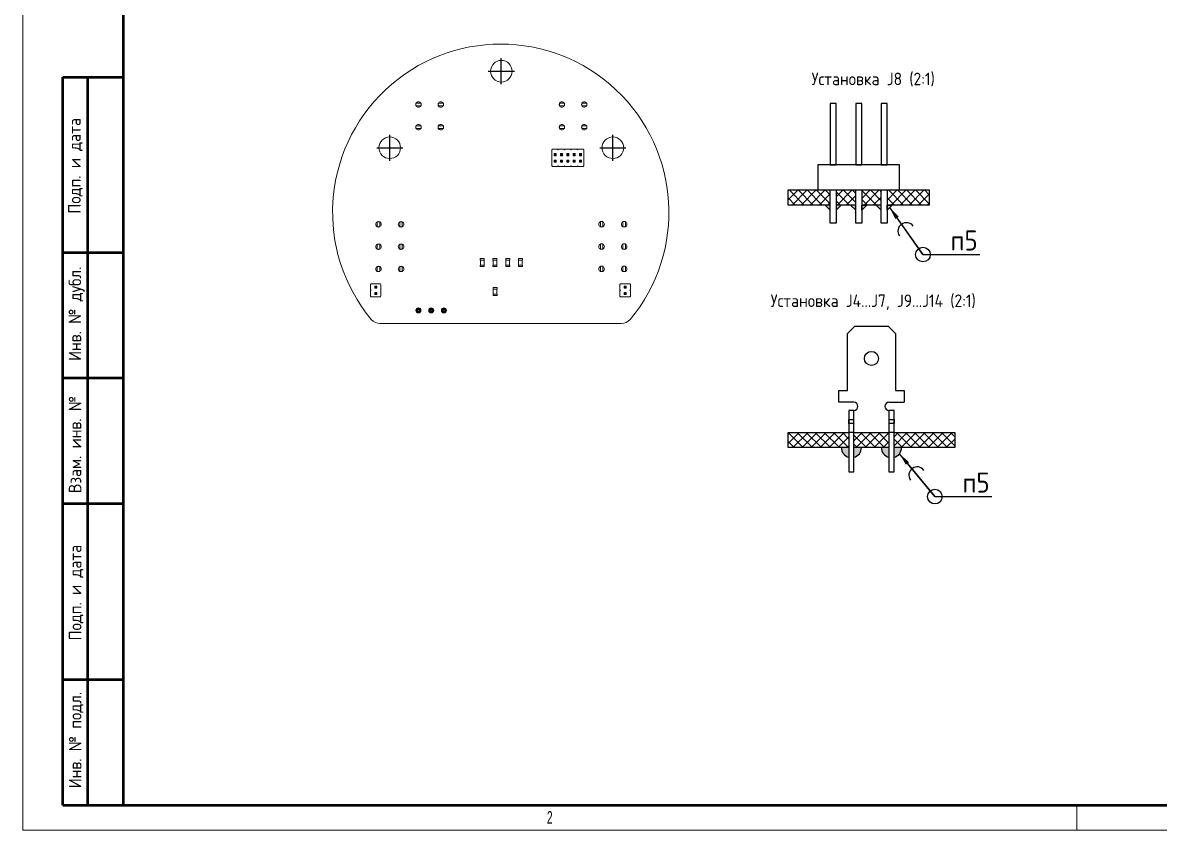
# Model space of a CAD drawing. Header units: millimetres. Extents: x 0 to 420, y 0 to 297.
# Drawn here: x 0 to 226.4, y 0 to 160.8 of the extents above; entities that cross this region are included whole.
import ezdxf
from ezdxf import colors
from ezdxf.entities.mleader import LeaderData, LeaderLine
from ezdxf.math import Vec2, Vec3

# ---------------------------------------------------------------- set-up
doc = ezdxf.new("R2010")
doc.units = ezdxf.units.MM
doc.layers.add('ОСНОВНОЙ', color=7, linetype='Continuous', lineweight=25)
doc.styles.add('SLDTEXTSTYLE2', font='TXT', dxfattribs={"width": 0.605})
doc.styles.add('СПДС', font='isocpeur.ttf', dxfattribs={"width": 0.9})

# ---------------------------------------------------------------- blocks, each defined once
blk = doc.blocks.new('A$Cdaab53c1')
at = {"color": 0, "linetype": 'Continuous', "lineweight": 0, "extrusion": (0, 0, -1)}
for p, q in [((-166.11724, -49.37325), (-166.36724, -49.37325)), ((-166.36724, -49.87325), (-166.36724, -49.37325)), ((-165.59724, -49.37325), (-166.11724, -49.37325)), ((-165.34724, -49.37325), (-165.59724, -49.37325)), ((-165.34724, -49.37325), (-165.34724, -49.87325)), ((-161.67224, -49.37325), (-161.92224, -49.37325)), ((-161.92224, -49.87325), (-161.92224, -49.37325)), ((-161.15224, -49.37325), (-161.67224, -49.37325)), ((-160.90224, -49.37325), (-161.15224, -49.37325)), ((-160.90224, -49.37325), (-160.90224, -49.87325)), ((-137.54224, -49.37325), (-137.79224, -49.37325)), ((-137.79224, -49.87325), (-137.79224, -49.37325)), ((-137.02224, -49.37325), (-137.54224, -49.37325)), ((-136.77224, -49.37325), (-137.02224, -49.37325)), ((-136.77224, -49.37325), (-136.77224, -49.87325)), ((-133.09724, -49.37325), (-133.34724, -49.37325)), ((-133.34724, -49.87325), (-133.34724, -49.37325)), ((-132.57724, -49.37325), (-133.09724, -49.37325)), ((-132.32724, -49.37325), (-132.57724, -49.37325)), ((-132.32724, -49.37325), (-132.32724, -49.87325)), ((-166.36724, -49.87325), (-166.11724, -49.87325)), ((-166.11724, -49.87325), (-165.59724, -49.87325)), ((-165.59724, -49.87325), (-165.34724, -49.87325)), ((-161.92224, -49.87325), (-161.67224, -49.87325)), ((-161.67224, -49.87325), (-161.15224, -49.87325)), ((-161.15224, -49.87325), (-160.90224, -49.87325)), ((-137.79224, -49.87325), (-137.54224, -49.87325)), ((-137.54224, -49.87325), (-137.02224, -49.87325)), ((-137.02224, -49.87325), (-136.77224, -49.87325)), ((-133.34724, -49.87325), (-133.09724, -49.87325)), ((-133.09724, -49.87325), (-132.57724, -49.87325)), ((-132.57724, -49.87325), (-132.32724, -49.87325)), ((-166.11724, -53.87325), (-166.36724, -53.87325)), ((-166.36724, -54.37325), (-166.36724, -53.87325)), ((-165.59724, -53.87325), (-166.11724, -53.87325)), ((-165.34724, -53.87325), (-165.59724, -53.87325)), ((-165.34724, -53.87325), (-165.34724, -54.37325)), ((-161.67224, -53.87325), (-161.92224, -53.87325)), ((-161.92224, -54.37325), (-161.92224, -53.87325)), ((-161.15224, -53.87325), (-161.67224, -53.87325)), ((-160.90224, -53.87325), (-161.15224, -53.87325)), ((-160.90224, -53.87325), (-160.90224, -54.37325)), ((-137.54224, -53.87325), (-137.79224, -53.87325)), ((-137.79224, -54.37325), (-137.79224, -53.87325)), ((-137.02224, -53.87325), (-137.54224, -53.87325)), ((-136.77224, -53.87325), (-137.02224, -53.87325)), ((-136.77224, -53.87325), (-136.77224, -54.37325)), ((-133.09724, -53.87325), (-133.34724, -53.87325)), ((-133.34724, -54.37325), (-133.34724, -53.87325)), ((-132.57724, -53.87325), (-133.09724, -53.87325)), ((-132.32724, -53.87325), (-132.57724, -53.87325)), ((-132.32724, -53.87325), (-132.32724, -54.37325)), ((-166.36724, -54.37325), (-166.11724, -54.37325)), ((-166.11724, -54.37325), (-165.59724, -54.37325)), ((-165.59724, -54.37325), (-165.34724, -54.37325)), ((-161.92224, -54.37325), (-161.67224, -54.37325)), ((-161.67224, -54.37325), (-161.15224, -54.37325)), ((-161.15224, -54.37325), (-160.90224, -54.37325)), ((-137.79224, -54.37325), (-137.54224, -54.37325)), ((-137.54224, -54.37325), (-137.02224, -54.37325)), ((-137.02224, -54.37325), (-136.77224, -54.37325)), ((-133.34724, -54.37325), (-133.09724, -54.37325)), ((-133.09724, -54.37325), (-132.57724, -54.37325)), ((-132.57724, -54.37325), (-132.32724, -54.37325)), ((-139.178, -58.535), (-139.305, -58.662)), ((-139.305, -58.662), (-139.305, -61.808)), ((-138.162, -58.535), (-139.178, -58.535)), ((-138.035, -58.662), (-138.162, -58.535)), ((-137.908, -58.535), (-138.035, -58.662)), ((-136.892, -58.535), (-137.908, -58.535)), ((-136.765, -58.662), (-136.892, -58.535)), ((-136.638, -58.535), (-136.765, -58.662)), ((-135.622, -58.535), (-136.638, -58.535)), ((-135.495, -58.662), (-135.622, -58.535)), ((-135.368, -58.535), (-135.495, -58.662)), ((-134.352, -58.535), (-135.368, -58.535)), ((-134.225, -58.662), (-134.352, -58.535)), ((-134.098, -58.535), (-134.225, -58.662)), ((-133.082, -58.535), (-134.098, -58.535)), ((-132.955, -58.662), (-133.082, -58.535)), ((-132.955, -61.808), (-132.955, -58.662)), ((-138.87, -59.4), (-138.87, -59.8)), ((-138.87, -59.4), (-138.47, -59.4)), ((-138.87, -59.4), (-138.77, -59.5)), ((-138.87, -59.8), (-138.77, -59.7)), ((-138.87, -59.8), (-138.47, -59.8)), ((-138.87, -60.67), (-138.47, -60.67)), ((-138.87, -60.67), (-138.87, -61.07)), ((-138.87, -60.67), (-138.77, -60.77)), ((-138.87, -61.07), (-138.77, -60.97)), ((-138.87, -61.07), (-138.47, -61.07)), ((-138.77, -59.5), (-138.77, -59.7)), ((-138.77, -59.5), (-138.57, -59.5)), ((-138.77, -59.7), (-138.57, -59.7)), ((-138.77, -60.77), (-138.57, -60.77)), ((-138.77, -60.77), (-138.77, -60.97)), ((-138.77, -60.97), (-138.57, -60.97)), ((-138.47, -59.4), (-138.57, -59.5)), ((-138.57, -59.5), (-138.57, -59.7)), ((-138.47, -59.8), (-138.57, -59.7)), ((-138.47, -60.67), (-138.57, -60.77)), ((-138.57, -60.77), (-138.57, -60.97)), ((-138.47, -61.07), (-138.57, -60.97)), ((-138.47, -59.4), (-138.47, -59.8)), ((-138.47, -60.67), (-138.47, -61.07)), ((-137.6, -59.4), (-137.6, -59.8)), ((-137.6, -59.4), (-137.2, -59.4)), ((-137.6, -59.4), (-137.5, -59.5)), ((-137.6, -59.8), (-137.5, -59.7)), ((-137.6, -59.8), (-137.2, -59.8)), ((-137.6, -60.67), (-137.2, -60.67)), ((-137.6, -60.67), (-137.6, -61.07)), ((-137.6, -60.67), (-137.5, -60.77)), ((-137.6, -61.07), (-137.5, -60.97)), ((-137.6, -61.07), (-137.2, -61.07)), ((-137.5, -59.5), (-137.5, -59.7)), ((-137.5, -59.5), (-137.3, -59.5)), ((-137.5, -59.7), (-137.3, -59.7)), ((-137.5, -60.77), (-137.3, -60.77)), ((-137.5, -60.77), (-137.5, -60.97)), ((-137.5, -60.97), (-137.3, -60.97)), ((-137.2, -59.4), (-137.3, -59.5)), ((-137.3, -59.5), (-137.3, -59.7)), ((-137.2, -59.8), (-137.3, -59.7)), ((-137.2, -60.67), (-137.3, -60.77)), ((-137.3, -60.77), (-137.3, -60.97)), ((-137.2, -61.07), (-137.3, -60.97)), ((-137.2, -59.4), (-137.2, -59.8)), ((-137.2, -60.67), (-137.2, -61.07)), ((-136.33, -59.4), (-136.33, -59.8)), ((-136.33, -59.4), (-135.93, -59.4)), ((-136.33, -59.4), (-136.23, -59.5)), ((-136.33, -59.8), (-136.23, -59.7)), ((-136.33, -59.8), (-135.93, -59.8)), ((-136.33, -60.67), (-135.93, -60.67)), ((-136.33, -60.67), (-136.33, -61.07)), ((-136.33, -60.67), (-136.23, -60.77)), ((-136.33, -61.07), (-136.23, -60.97)), ((-136.33, -61.07), (-135.93, -61.07)), ((-136.23, -59.5), (-136.23, -59.7)), ((-136.23, -59.5), (-136.03, -59.5)), ((-136.23, -59.7), (-136.03, -59.7)), ((-136.23, -60.77), (-136.03, -60.77)), ((-136.23, -60.77), (-136.23, -60.97)), ((-136.23, -60.97), (-136.03, -60.97)), ((-135.93, -59.4), (-136.03, -59.5)), ((-136.03, -59.5), (-136.03, -59.7)), ((-135.93, -59.8), (-136.03, -59.7)), ((-135.93, -60.67), (-136.03, -60.77)), ((-136.03, -60.77), (-136.03, -60.97)), ((-135.93, -61.07), (-136.03, -60.97)), ((-135.93, -59.4), (-135.93, -59.8)), ((-135.93, -60.67), (-135.93, -61.07)), ((-135.06, -59.4), (-134.66, -59.4)), ((-135.06, -59.4), (-135.06, -59.8)), ((-135.06, -59.4), (-134.96, -59.5)), ((-135.06, -59.8), (-134.96, -59.7)), ((-135.06, -59.8), (-134.66, -59.8)), ((-135.06, -60.67), (-134.66, -60.67)), ((-135.06, -60.67), (-135.06, -61.07)), ((-135.06, -60.67), (-134.96, -60.77)), ((-135.06, -61.07), (-134.96, -60.97)), ((-135.06, -61.07), (-134.66, -61.07)), ((-134.96, -59.5), (-134.76, -59.5)), ((-134.96, -59.5), (-134.96, -59.7)), ((-134.96, -59.7), (-134.76, -59.7)), ((-134.96, -60.77), (-134.76, -60.77)), ((-134.96, -60.77), (-134.96, -60.97)), ((-134.96, -60.97), (-134.76, -60.97)), ((-134.66, -59.4), (-134.76, -59.5)), ((-134.76, -59.5), (-134.76, -59.7)), ((-134.66, -59.8), (-134.76, -59.7)), ((-134.66, -60.67), (-134.76, -60.77)), ((-134.76, -60.77), (-134.76, -60.97)), ((-134.66, -61.07), (-134.76, -60.97)), ((-134.66, -59.4), (-134.66, -59.8)), ((-134.66, -60.67), (-134.66, -61.07)), ((-133.79, -59.4), (-133.79, -59.8)), ((-133.79, -59.4), (-133.39, -59.4)), ((-133.79, -59.4), (-133.69, -59.5)), ((-133.79, -59.8), (-133.69, -59.7)), ((-133.79, -59.8), (-133.39, -59.8)), ((-133.79, -60.67), (-133.39, -60.67)), ((-133.79, -60.67), (-133.79, -61.07)), ((-133.79, -60.67), (-133.69, -60.77)), ((-133.79, -61.07), (-133.69, -60.97)), ((-133.79, -61.07), (-133.39, -61.07)), ((-133.69, -59.5), (-133.69, -59.7)), ((-133.69, -59.5), (-133.49, -59.5)), ((-133.69, -59.7), (-133.49, -59.7)), ((-133.69, -60.77), (-133.49, -60.77)), ((-133.69, -60.77), (-133.69, -60.97)), ((-133.69, -60.97), (-133.49, -60.97)), ((-133.39, -59.4), (-133.49, -59.5)), ((-133.49, -59.5), (-133.49, -59.7)), ((-133.39, -59.8), (-133.49, -59.7)), ((-133.39, -60.67), (-133.49, -60.77)), ((-133.49, -60.77), (-133.49, -60.97)), ((-133.39, -61.07), (-133.49, -60.97)), ((-133.39, -59.4), (-133.39, -59.8)), ((-133.39, -60.67), (-133.39, -61.07)), ((-139.305, -61.808), (-139.178, -61.935)), ((-139.178, -61.935), (-138.162, -61.935)), ((-138.162, -61.935), (-138.035, -61.808)), ((-138.035, -61.808), (-137.908, -61.935)), ((-137.908, -61.935), (-136.892, -61.935)), ((-136.892, -61.935), (-136.765, -61.808)), ((-136.765, -61.808), (-136.638, -61.935)), ((-136.638, -61.935), (-135.622, -61.935)), ((-135.622, -61.935), (-135.495, -61.808)), ((-135.495, -61.808), (-135.368, -61.935)), ((-135.368, -61.935), (-134.352, -61.935)), ((-134.352, -61.935), (-134.225, -61.808)), ((-134.225, -61.808), (-134.098, -61.935)), ((-134.098, -61.935), (-133.082, -61.935)), ((-133.082, -61.935), (-132.955, -61.808)), ((-174.09224, -72.97325), (-174.09224, -73.22325)), ((-174.09224, -72.97325), (-173.59224, -72.97325)), ((-174.09224, -73.22325), (-174.09224, -73.74325)), ((-174.09224, -73.74325), (-174.09224, -73.99325)), ((-173.59224, -73.99325), (-174.09224, -73.99325)), ((-173.59224, -73.22325), (-173.59224, -72.97325)), ((-173.59224, -73.74325), (-173.59224, -73.22325)), ((-173.59224, -73.99325), (-173.59224, -73.74325)), ((-169.59224, -72.97325), (-169.59224, -73.22325)), ((-169.59224, -72.97325), (-169.09224, -72.97325)), ((-169.59224, -73.22325), (-169.59224, -73.74325)), ((-169.59224, -73.74325), (-169.59224, -73.99325)), ((-169.09224, -73.99325), (-169.59224, -73.99325)), ((-169.09224, -73.22325), (-169.09224, -72.97325)), ((-169.09224, -73.74325), (-169.09224, -73.22325)), ((-169.09224, -73.99325), (-169.09224, -73.74325)), ((-129.64224, -72.93325), (-129.64224, -73.18325)), ((-129.64224, -72.93325), (-129.14224, -72.93325)), ((-129.64224, -73.18325), (-129.64224, -73.70325)), ((-129.64224, -73.70325), (-129.64224, -73.95325)), ((-129.14224, -73.95325), (-129.64224, -73.95325)), ((-129.14224, -73.18325), (-129.14224, -72.93325)), ((-129.14224, -73.70325), (-129.14224, -73.18325)), ((-129.14224, -73.95325), (-129.14224, -73.70325)), ((-125.14224, -72.93325), (-125.14224, -73.18325)), ((-125.14224, -72.93325), (-124.64224, -72.93325)), ((-125.14224, -73.18325), (-125.14224, -73.70325)), ((-125.14224, -73.70325), (-125.14224, -73.95325)), ((-124.64224, -73.95325), (-125.14224, -73.95325)), ((-124.64224, -73.18325), (-124.64224, -72.93325)), ((-124.64224, -73.70325), (-124.64224, -73.18325)), ((-124.64224, -73.95325), (-124.64224, -73.70325)), ((-174.09224, -77.41825), (-174.09224, -77.66825)), ((-174.09224, -77.41825), (-173.59224, -77.41825)), ((-174.09224, -77.66825), (-174.09224, -78.18825)), ((-174.09224, -78.18825), (-174.09224, -78.43825)), ((-173.59224, -78.43825), (-174.09224, -78.43825)), ((-173.59224, -77.66825), (-173.59224, -77.41825)), ((-173.59224, -78.18825), (-173.59224, -77.66825)), ((-173.59224, -78.43825), (-173.59224, -78.18825)), ((-169.59224, -77.41825), (-169.59224, -77.66825)), ((-169.59224, -77.41825), (-169.09224, -77.41825)), ((-169.59224, -77.66825), (-169.59224, -78.18825)), ((-169.59224, -78.18825), (-169.59224, -78.43825)), ((-169.09224, -78.43825), (-169.59224, -78.43825)), ((-169.09224, -77.66825), (-169.09224, -77.41825)), ((-169.09224, -78.18825), (-169.09224, -77.66825)), ((-169.09224, -78.43825), (-169.09224, -78.18825)), ((-129.64224, -77.37825), (-129.64224, -77.62825)), ((-129.64224, -77.37825), (-129.14224, -77.37825)), ((-129.64224, -77.62825), (-129.64224, -78.14825)), ((-129.64224, -78.14825), (-129.64224, -78.39825)), ((-129.14224, -78.39825), (-129.64224, -78.39825)), ((-129.14224, -77.62825), (-129.14224, -77.37825)), ((-129.14224, -78.14825), (-129.14224, -77.62825)), ((-129.14224, -78.39825), (-129.14224, -78.14825)), ((-125.14224, -77.37825), (-125.14224, -77.62825)), ((-125.14224, -77.37825), (-124.64224, -77.37825)), ((-125.14224, -77.62825), (-125.14224, -78.14825)), ((-125.14224, -78.14825), (-125.14224, -78.39825)), ((-124.64224, -78.39825), (-125.14224, -78.39825)), ((-124.64224, -77.62825), (-124.64224, -77.37825)), ((-124.64224, -78.14825), (-124.64224, -77.62825)), ((-124.64224, -78.39825), (-124.64224, -78.14825)), ((-153.54724, -80.28325), (-153.57724, -80.28325)), ((-153.57724, -80.28325), (-153.57724, -80.58325)), ((-153.54724, -80.58325), (-153.57724, -80.58325)), ((-153.54724, -80.28325), (-152.80724, -80.28325)), ((-153.54724, -80.58325), (-152.80724, -80.58325)), ((-153.54724, -80.58325), (-153.54724, -81.58325)), ((-152.80724, -80.28325), (-152.77724, -80.28325)), ((-152.80724, -80.58325), (-152.77724, -80.58325)), ((-152.80724, -80.58325), (-152.80724, -81.58325)), ((-152.77724, -80.28325), (-152.77724, -80.58325)), ((-151.00724, -80.28325), (-151.03724, -80.28325)), ((-151.03724, -80.58325), (-151.03724, -80.28325)), ((-151.00724, -80.58325), (-151.03724, -80.58325)), ((-150.26724, -80.28325), (-151.00724, -80.28325)), ((-151.00724, -81.58325), (-151.00724, -80.58325)), ((-150.26724, -80.58325), (-151.00724, -80.58325)), ((-150.26724, -80.28325), (-150.23724, -80.28325)), ((-150.26724, -81.58325), (-150.26724, -80.58325)), ((-150.26724, -80.58325), (-150.23724, -80.58325)), ((-150.23724, -80.58325), (-150.23724, -80.28325)), ((-148.46724, -80.28325), (-148.49724, -80.28325)), ((-148.49724, -80.58325), (-148.49724, -80.28325)), ((-148.46724, -80.58325), (-148.49724, -80.58325)), ((-147.72724, -80.28325), (-148.46724, -80.28325)), ((-148.46724, -81.58325), (-148.46724, -80.58325)), ((-147.72724, -80.58325), (-148.46724, -80.58325)), ((-147.72724, -80.28325), (-147.69724, -80.28325)), ((-147.72724, -81.58325), (-147.72724, -80.58325)), ((-147.72724, -80.58325), (-147.69724, -80.58325)), ((-147.69724, -80.58325), (-147.69724, -80.28325)), ((-145.92724, -80.28325), (-145.95724, -80.28325)), ((-145.95724, -80.28325), (-145.95724, -80.58325)), ((-145.92724, -80.58325), (-145.95724, -80.58325)), ((-145.92724, -80.28325), (-145.18724, -80.28325)), ((-145.92724, -80.58325), (-145.18724, -80.58325)), ((-145.92724, -80.58325), (-145.92724, -81.58325)), ((-145.18724, -80.28325), (-145.15724, -80.28325)), ((-145.18724, -80.58325), (-145.15724, -80.58325)), ((-145.18724, -80.58325), (-145.18724, -81.58325)), ((-145.15724, -80.28325), (-145.15724, -80.58325)), ((-174.09224, -81.86325), (-174.09224, -82.11325)), ((-174.09224, -81.86325), (-173.59224, -81.86325)), ((-174.09224, -82.11325), (-174.09224, -82.63325)), ((-174.09224, -82.63325), (-174.09224, -82.88325)), ((-173.59224, -82.88325), (-174.09224, -82.88325)), ((-173.59224, -82.11325), (-173.59224, -81.86325)), ((-173.59224, -82.63325), (-173.59224, -82.11325)), ((-173.59224, -82.88325), (-173.59224, -82.63325)), ((-169.59224, -81.86325), (-169.59224, -82.11325)), ((-169.59224, -81.86325), (-169.09224, -81.86325)), ((-169.59224, -82.11325), (-169.59224, -82.63325)), ((-169.59224, -82.63325), (-169.59224, -82.88325)), ((-169.09224, -82.88325), (-169.59224, -82.88325)), ((-169.09224, -82.11325), (-169.09224, -81.86325)), ((-169.09224, -82.63325), (-169.09224, -82.11325)), ((-169.09224, -82.88325), (-169.09224, -82.63325)), ((-153.54724, -81.58325), (-153.57724, -81.58325)), ((-153.57724, -81.58325), (-153.57724, -81.88325)), ((-153.54724, -81.88325), (-153.57724, -81.88325)), ((-153.54724, -81.58325), (-152.80724, -81.58325)), ((-153.54724, -81.88325), (-152.80724, -81.88325)), ((-152.80724, -81.58325), (-152.77724, -81.58325)), ((-152.80724, -81.88325), (-152.77724, -81.88325)), ((-152.77724, -81.58325), (-152.77724, -81.88325)), ((-151.00724, -81.58325), (-151.03724, -81.58325)), ((-151.03724, -81.88325), (-151.03724, -81.58325)), ((-151.00724, -81.88325), (-151.03724, -81.88325)), ((-150.26724, -81.58325), (-151.00724, -81.58325)), ((-150.26724, -81.88325), (-151.00724, -81.88325)), ((-150.26724, -81.58325), (-150.23724, -81.58325)), ((-150.26724, -81.88325), (-150.23724, -81.88325)), ((-150.23724, -81.88325), (-150.23724, -81.58325)), ((-148.46724, -81.58325), (-148.49724, -81.58325)), ((-148.49724, -81.88325), (-148.49724, -81.58325)), ((-148.46724, -81.88325), (-148.49724, -81.88325)), ((-147.72724, -81.58325), (-148.46724, -81.58325)), ((-147.72724, -81.88325), (-148.46724, -81.88325)), ((-147.72724, -81.58325), (-147.69724, -81.58325)), ((-147.72724, -81.88325), (-147.69724, -81.88325)), ((-147.69724, -81.88325), (-147.69724, -81.58325)), ((-145.92724, -81.58325), (-145.95724, -81.58325)), ((-145.95724, -81.58325), (-145.95724, -81.88325)), ((-145.92724, -81.88325), (-145.95724, -81.88325)), ((-145.92724, -81.58325), (-145.18724, -81.58325)), ((-145.92724, -81.88325), (-145.18724, -81.88325)), ((-145.18724, -81.58325), (-145.15724, -81.58325)), ((-145.18724, -81.88325), (-145.15724, -81.88325)), ((-145.15724, -81.58325), (-145.15724, -81.88325)), ((-129.64224, -81.82325), (-129.64224, -82.07325)), ((-129.64224, -81.82325), (-129.14224, -81.82325)), ((-129.64224, -82.07325), (-129.64224, -82.59325)), ((-129.64224, -82.59325), (-129.64224, -82.84325)), ((-129.14224, -82.84325), (-129.64224, -82.84325)), ((-129.14224, -82.07325), (-129.14224, -81.82325)), ((-129.14224, -82.59325), (-129.14224, -82.07325)), ((-129.14224, -82.84325), (-129.14224, -82.59325)), ((-125.14224, -81.82325), (-125.14224, -82.07325)), ((-125.14224, -81.82325), (-124.64224, -81.82325)), ((-125.14224, -82.07325), (-125.14224, -82.59325)), ((-125.14224, -82.59325), (-125.14224, -82.84325)), ((-124.64224, -82.84325), (-125.14224, -82.84325)), ((-124.64224, -82.07325), (-124.64224, -81.82325)), ((-124.64224, -82.59325), (-124.64224, -82.07325)), ((-124.64224, -82.84325), (-124.64224, -82.59325)), ((-175.31, -85.344), (-175.437, -85.471)), ((-175.437, -85.471), (-175.437, -86.487)), ((-173.464, -85.344), (-175.31, -85.344)), ((-174.587, -85.779), (-174.187, -85.779)), ((-174.587, -86.179), (-174.587, -85.779)), ((-174.587, -85.779), (-174.487, -85.879)), ((-174.487, -85.879), (-174.287, -85.879)), ((-174.487, -86.079), (-174.487, -85.879)), ((-174.187, -85.779), (-174.287, -85.879)), ((-174.287, -86.079), (-174.287, -85.879)), ((-174.187, -86.179), (-174.187, -85.779)), ((-173.337, -85.471), (-173.464, -85.344)), ((-173.337, -86.487), (-173.337, -85.471)), ((-125.637, -85.344), (-125.764, -85.471)), ((-125.764, -85.471), (-125.764, -86.487)), ((-123.791, -85.344), (-125.637, -85.344)), ((-124.914, -85.779), (-124.514, -85.779)), ((-124.914, -86.179), (-124.914, -85.779)), ((-124.914, -85.779), (-124.814, -85.879)), ((-124.814, -85.879), (-124.614, -85.879)), ((-124.814, -86.079), (-124.814, -85.879)), ((-124.514, -85.779), (-124.614, -85.879)), ((-124.614, -86.079), (-124.614, -85.879)), ((-124.514, -86.179), (-124.514, -85.779)), ((-123.664, -85.471), (-123.791, -85.344)), ((-123.664, -86.487), (-123.664, -85.471)), ((-175.437, -86.487), (-175.31, -86.614)), ((-175.31, -86.614), (-175.437, -86.741)), ((-175.437, -86.741), (-175.437, -87.757)), ((-175.437, -87.757), (-175.31, -87.884)), ((-175.31, -87.884), (-173.464, -87.884)), ((-174.587, -86.179), (-174.487, -86.079)), ((-174.587, -86.179), (-174.187, -86.179)), ((-174.587, -87.049), (-174.187, -87.049)), ((-174.587, -87.449), (-174.587, -87.049)), ((-174.587, -87.049), (-174.487, -87.149)), ((-174.587, -87.449), (-174.487, -87.349)), ((-174.587, -87.449), (-174.187, -87.449)), ((-174.487, -86.079), (-174.287, -86.079)), ((-174.487, -87.149), (-174.287, -87.149)), ((-174.487, -87.349), (-174.487, -87.149)), ((-174.487, -87.349), (-174.287, -87.349)), ((-174.187, -86.179), (-174.287, -86.079)), ((-174.187, -87.049), (-174.287, -87.149)), ((-174.287, -87.349), (-174.287, -87.149)), ((-174.187, -87.449), (-174.287, -87.349)), ((-174.187, -87.449), (-174.187, -87.049)), ((-173.464, -86.614), (-173.337, -86.487)), ((-173.337, -86.741), (-173.464, -86.614)), ((-173.464, -87.884), (-173.337, -87.757)), ((-173.337, -87.757), (-173.337, -86.741)), ((-150.992, -86.068), (-151.022, -86.068)), ((-151.022, -86.068), (-151.022, -86.368)), ((-150.992, -86.368), (-151.022, -86.368)), ((-150.992, -87.368), (-151.022, -87.368)), ((-151.022, -87.368), (-151.022, -87.668)), ((-150.992, -87.668), (-151.022, -87.668)), ((-150.992, -86.068), (-150.252, -86.068)), ((-150.992, -86.368), (-150.252, -86.368)), ((-150.992, -86.368), (-150.992, -87.368)), ((-150.992, -87.368), (-150.252, -87.368)), ((-150.992, -87.668), (-150.252, -87.668)), ((-150.252, -86.068), (-150.222, -86.068)), ((-150.252, -86.368), (-150.222, -86.368)), ((-150.252, -86.368), (-150.252, -87.368)), ((-150.252, -87.368), (-150.222, -87.368)), ((-150.252, -87.668), (-150.222, -87.668)), ((-150.222, -86.068), (-150.222, -86.368)), ((-150.222, -87.368), (-150.222, -87.668)), ((-125.764, -86.487), (-125.637, -86.614)), ((-125.637, -86.614), (-125.764, -86.741)), ((-125.764, -86.741), (-125.764, -87.757)), ((-125.764, -87.757), (-125.637, -87.884)), ((-125.637, -87.884), (-123.791, -87.884)), ((-124.914, -86.179), (-124.814, -86.079)), ((-124.914, -86.179), (-124.514, -86.179)), ((-124.914, -87.049), (-124.514, -87.049)), ((-124.914, -87.449), (-124.914, -87.049)), ((-124.914, -87.049), (-124.814, -87.149)), ((-124.914, -87.449), (-124.814, -87.349)), ((-124.914, -87.449), (-124.514, -87.449)), ((-124.814, -86.079), (-124.614, -86.079)), ((-124.814, -87.149), (-124.614, -87.149)), ((-124.814, -87.349), (-124.814, -87.149)), ((-124.814, -87.349), (-124.614, -87.349)), ((-124.514, -86.179), (-124.614, -86.079)), ((-124.514, -87.049), (-124.614, -87.149)), ((-124.614, -87.349), (-124.614, -87.149)), ((-124.514, -87.449), (-124.614, -87.349)), ((-124.514, -87.449), (-124.514, -87.049)), ((-123.791, -86.614), (-123.664, -86.487)), ((-123.664, -86.741), (-123.791, -86.614)), ((-123.791, -87.884), (-123.664, -87.757)), ((-123.664, -87.757), (-123.664, -86.741)), ((-166.19724, -90.28825), (-166.19724, -90.92825)), ((-165.55724, -90.28825), (-166.19724, -90.28825)), ((-166.19724, -90.28825), (-166.03724, -90.44825)), ((-166.03724, -90.44825), (-166.03724, -90.76825)), ((-165.71724, -90.44825), (-166.03724, -90.44825)), ((-165.55724, -90.28825), (-165.71724, -90.44825)), ((-165.71724, -90.44825), (-165.71724, -90.76825)), ((-165.55724, -90.28825), (-165.55724, -90.92825)), ((-163.65724, -90.28825), (-163.65724, -90.92825)), ((-163.01724, -90.28825), (-163.65724, -90.28825)), ((-163.65724, -90.28825), (-163.49724, -90.44825)), ((-163.49724, -90.44825), (-163.49724, -90.76825)), ((-163.17724, -90.44825), (-163.49724, -90.44825)), ((-163.01724, -90.28825), (-163.17724, -90.44825)), ((-163.17724, -90.44825), (-163.17724, -90.76825)), ((-163.01724, -90.28825), (-163.01724, -90.92825)), ((-161.11724, -90.28825), (-161.11724, -90.92825)), ((-160.47724, -90.28825), (-161.11724, -90.28825)), ((-161.11724, -90.28825), (-160.95724, -90.44825)), ((-160.95724, -90.44825), (-160.95724, -90.76825)), ((-160.63724, -90.44825), (-160.95724, -90.44825)), ((-160.47724, -90.28825), (-160.63724, -90.44825)), ((-160.63724, -90.44825), (-160.63724, -90.76825)), ((-160.47724, -90.28825), (-160.47724, -90.92825)), ((-166.19724, -90.92825), (-166.03724, -90.76825)), ((-165.55724, -90.92825), (-166.19724, -90.92825)), ((-165.71724, -90.76825), (-166.03724, -90.76825)), ((-165.55724, -90.92825), (-165.71724, -90.76825)), ((-163.65724, -90.92825), (-163.49724, -90.76825)), ((-163.01724, -90.92825), (-163.65724, -90.92825)), ((-163.17724, -90.76825), (-163.49724, -90.76825)), ((-163.01724, -90.92825), (-163.17724, -90.76825)), ((-161.11724, -90.92825), (-160.95724, -90.76825)), ((-160.47724, -90.92825), (-161.11724, -90.92825)), ((-160.63724, -90.76825), (-160.95724, -90.76825)), ((-160.47724, -90.92825), (-160.63724, -90.76825)), ((-173.482, -93.23133), (-125.476, -93.23133))]:
    blk.add_line(p, q, dxfattribs=at)
for centre, radius in [((149.36724, -42.98325), 2.15), ((171.59224, -58.22325), 2.15), ((127.14224, -58.22325), 2.15), ((165.87724, -90.60825), 0.5), ((163.33724, -90.60825), 0.5), ((160.79724, -90.60825), 0.5)]:
    blk.add_circle(centre, radius, dxfattribs=at)
for centre, radius, start, end in [((149.479, -71.07428), 33.49385, 320.3290581, 219.6709419), ((165.87724, -49.62325), 0.545, 334.0377358, 25.9622642), ((165.87724, -49.62325), 0.545, 27.3042583, 152.6957417), ((165.87724, -49.62325), 0.545, 166.5263221, 193.4736779), ((161.43224, -49.62325), 0.545, 334.0377358, 25.9622642), ((161.43224, -49.62325), 0.545, 27.3042583, 152.6957417), ((161.43224, -49.62325), 0.545, 166.5263221, 193.4736779), ((137.30224, -49.62325), 0.545, 334.0377358, 25.9622642), ((137.30224, -49.62325), 0.545, 27.3042583, 152.6957417), ((137.30224, -49.62325), 0.545, 166.5263221, 193.4736779), ((132.85724, -49.62325), 0.545, 334.0377358, 25.9622642), ((132.85724, -49.62325), 0.545, 27.3042583, 152.6957417), ((132.85724, -49.62325), 0.545, 166.5263221, 193.4736779), ((165.87724, -49.62325), 0.545, 270, 332.6957417), ((165.87724, -49.62325), 0.545, 207.3042583, 270), ((161.43224, -49.62325), 0.545, 270, 332.6957417), ((161.43224, -49.62325), 0.545, 207.3042583, 270), ((137.30224, -49.62325), 0.545, 270, 332.6957417), ((137.30224, -49.62325), 0.545, 207.3042583, 270), ((132.85724, -49.62325), 0.545, 270, 332.6957417), ((132.85724, -49.62325), 0.545, 207.3042583, 270), ((165.87724, -54.12325), 0.545, 334.0377358, 25.9622642), ((165.87724, -54.12325), 0.545, 27.3042583, 152.6957417), ((165.87724, -54.12325), 0.545, 166.5263221, 193.4736779), ((161.43224, -54.12325), 0.545, 334.0377358, 25.9622642), ((161.43224, -54.12325), 0.545, 27.3042583, 152.6957417), ((161.43224, -54.12325), 0.545, 166.5263221, 193.4736779), ((137.30224, -54.12325), 0.545, 334.0377358, 25.9622642), ((137.30224, -54.12325), 0.545, 27.3042583, 152.6957417), ((137.30224, -54.12325), 0.545, 166.5263221, 193.4736779), ((132.85724, -54.12325), 0.545, 334.0377358, 25.9622642), ((132.85724, -54.12325), 0.545, 27.3042583, 152.6957417), ((132.85724, -54.12325), 0.545, 166.5263221, 193.4736779), ((165.87724, -54.12325), 0.545, 270, 332.6957417), ((165.87724, -54.12325), 0.545, 207.3042583, 270), ((161.43224, -54.12325), 0.545, 270, 332.6957417), ((161.43224, -54.12325), 0.545, 207.3042583, 270), ((137.30224, -54.12325), 0.545, 270, 332.6957417), ((137.30224, -54.12325), 0.545, 207.3042583, 270), ((132.85724, -54.12325), 0.545, 270, 332.6957417), ((132.85724, -54.12325), 0.545, 207.3042583, 270), ((173.84224, -73.46325), 0.545, 297.3042583, 62.6957417), ((173.84224, -73.46325), 0.545, 64.0377358, 115.9622642), ((173.84224, -73.46325), 0.545, 270, 283.4736779), ((173.84224, -73.46325), 0.545, 256.5263221, 270), ((173.84224, -73.46325), 0.545, 117.3042583, 242.6957417), ((169.34224, -73.46325), 0.545, 297.3042583, 62.6957417), ((169.34224, -73.46325), 0.545, 64.0377358, 115.9622642), ((169.34224, -73.46325), 0.545, 270, 283.4736779), ((169.34224, -73.46325), 0.545, 256.5263221, 270), ((169.34224, -73.46325), 0.545, 117.3042583, 242.6957417), ((129.39224, -73.46325), 0.545, 297.3042583, 62.6957417), ((129.39224, -73.46325), 0.545, 270, 295.9622642), ((129.39224, -73.46325), 0.545, 76.5263221, 103.4736779), ((129.39224, -73.46325), 0.545, 244.0377358, 270), ((129.39224, -73.46325), 0.545, 117.3042583, 242.6957417), ((124.89224, -73.46325), 0.545, 297.3042583, 62.6957417), ((124.89224, -73.46325), 0.545, 270, 295.9622642), ((124.89224, -73.46325), 0.545, 76.5263221, 103.4736779), ((124.89224, -73.46325), 0.545, 244.0377358, 270), ((124.89224, -73.46325), 0.545, 117.3042583, 242.6957417), ((173.84224, -77.90825), 0.545, 297.3042583, 62.6957417), ((173.84224, -77.90825), 0.545, 64.0377358, 115.9622642), ((173.84224, -77.90825), 0.545, 270, 283.4736779), ((173.84224, -77.90825), 0.545, 256.5263221, 270), ((173.84224, -77.90825), 0.545, 117.3042583, 242.6957417), ((169.34224, -77.90825), 0.545, 297.3042583, 62.6957417), ((169.34224, -77.90825), 0.545, 64.0377358, 115.9622642), ((169.34224, -77.90825), 0.545, 270, 283.4736779), ((169.34224, -77.90825), 0.545, 256.5263221, 270), ((169.34224, -77.90825), 0.545, 117.3042583, 242.6957417), ((129.39224, -77.90825), 0.545, 297.3042583, 62.6957417), ((129.39224, -77.90825), 0.545, 270, 295.9622642), ((129.39224, -77.90825), 0.545, 76.5263221, 103.4736779), ((129.39224, -77.90825), 0.545, 244.0377358, 270), ((129.39224, -77.90825), 0.545, 117.3042583, 242.6957417), ((124.89224, -77.90825), 0.545, 297.3042583, 62.6957417), ((124.89224, -77.90825), 0.545, 270, 295.9622642), ((124.89224, -77.90825), 0.545, 76.5263221, 103.4736779), ((124.89224, -77.90825), 0.545, 244.0377358, 270), ((124.89224, -77.90825), 0.545, 117.3042583, 242.6957417), ((173.84224, -82.35325), 0.545, 297.3042583, 62.6957417), ((173.84224, -82.35325), 0.545, 64.0377358, 115.9622642), ((173.84224, -82.35325), 0.545, 270, 283.4736779), ((173.84224, -82.35325), 0.545, 256.5263221, 270), ((173.84224, -82.35325), 0.545, 117.3042583, 242.6957417), ((169.34224, -82.35325), 0.545, 297.3042583, 62.6957417), ((169.34224, -82.35325), 0.545, 64.0377358, 115.9622642), ((169.34224, -82.35325), 0.545, 270, 283.4736779), ((169.34224, -82.35325), 0.545, 256.5263221, 270), ((169.34224, -82.35325), 0.545, 117.3042583, 242.6957417), ((129.39224, -82.35325), 0.545, 297.3042583, 62.6957417), ((129.39224, -82.35325), 0.545, 270, 295.9622642), ((129.39224, -82.35325), 0.545, 76.5263221, 103.4736779), ((129.39224, -82.35325), 0.545, 244.0377358, 270), ((129.39224, -82.35325), 0.545, 117.3042583, 242.6957417), ((124.89224, -82.35325), 0.545, 297.3042583, 62.6957417), ((124.89224, -82.35325), 0.545, 270, 295.9622642), ((124.89224, -82.35325), 0.545, 76.5263221, 103.4736779), ((124.89224, -82.35325), 0.545, 244.0377358, 270), ((124.89224, -82.35325), 0.545, 117.3042583, 242.6957417), ((173.482, -90.805), 2.42633, 269.9999828, 317.1210815), ((125.476, -90.805), 2.42633, 222.8789185, 270.0000172)]:
    blk.add_arc(centre, radius, start, end, dxfattribs=at)

msp = doc.modelspace()

# ---------------------------------------------------------------- hatches: boundary and pattern name
h = msp.add_hatch()
h.set_pattern_fill('ANSI37', color=256, scale=0.4)
h.paths.add_polyline_path([(160.84, 127.507), (152.464, 127.507), (152.464, 124.507), (160.84, 124.507)])
h.paths.add_polyline_path([(165.92, 127.507), (162.04, 127.507), (162.04, 124.507), (164.41, 124.507), (165.92, 124.507)])
h.paths.add_polyline_path([(171, 127.507), (167.12, 127.507), (167.12, 124.507), (171, 124.507)])
h.paths.add_polyline_path([(180.576, 127.507), (172.2, 127.507), (172.2, 124.507), (173.71, 124.507), (180.576, 124.507)])
h = msp.add_hatch(color=256)
h.dxf.hatch_style = 1
h.paths.add_polyline_path([(160.84, 124.507), (159.84, 124.507), (160.84, 123.507)])
h.paths.add_polyline_path([(163.04, 124.507), (162.04, 124.507), (162.04, 123.507)])
h = msp.add_hatch(color=256)
h.dxf.hatch_style = 1
h.paths.add_polyline_path([(165.92, 123.507), (165.92, 124.507), (164.92, 124.507)])
h.paths.add_polyline_path([(167.12, 123.507), (168.12, 124.507), (167.12, 124.507)])
h.paths.add_polyline_path([(171, 123.507), (171, 124.507), (170, 124.507)])
h.paths.add_polyline_path([(173.2, 124.507), (172.2, 124.507), (172.2, 123.507)])
h = msp.add_hatch()
h.set_pattern_fill('ANSI37', color=256, scale=0.4)
h.paths.add_polyline_path([(164.56, 79.202), (152.464, 79.202), (152.464, 76.202), (164.41, 76.202), (164.56, 76.202)])
h.paths.add_polyline_path([(172.542, 79.202), (165.578, 79.202), (165.578, 76.202), (172.542, 76.202)])
h.paths.add_polyline_path([(185.656, 79.202), (173.56, 79.202), (173.56, 76.202), (173.71, 76.202), (185.656, 76.202)])
h = msp.add_hatch(color=256)
h.dxf.hatch_style = 1
h.paths.add_polyline_path([(164.56, 76.202), (164.41, 76.202), (163.069, 76.202, 0.3407194), (164.56, 74.267)])
h.paths.add_polyline_path([(167.069, 76.202), (165.578, 76.202), (165.578, 74.267, 0.3407194)])
h.paths.add_polyline_path([(172.542, 76.202), (171.051, 76.202, 0.3407194), (172.542, 74.267)])
h.paths.add_polyline_path([(175.051, 76.202), (173.71, 76.202), (173.56, 76.202), (173.56, 74.267, 0.3407194)])

# ---------------------------------------------------------------- linework, layer by layer
at = {"color": 7, "linetype": 'Continuous', "lineweight": 18}
for p, q in [((0, 297), (0, 0)), ((0, 0), (420, 0))]:
    msp.add_line(p, q, dxfattribs=at)
at = {"color": 7, "linetype": 'Continuous', "lineweight": 50}
for p, q in [((20, 292), (20, 5)), ((20, 292), (20, 5)), ((8, 5), (8, 150)), ((8, 150), (20, 150)), ((13, 5), (13, 150)), ((20, 115), (8, 115)), ((20, 90), (8, 90)), ((20, 65), (8, 65)), ((8, 30), (20, 30)), ((8, 5), (20, 5)), ((20, 5), (415, 5))]:
    msp.add_line(p, q, dxfattribs=at)
for p, q in [((95.333, 151.158), (95.333, 153.756)), ((92.735, 151.158), (95.333, 151.158)), ((95.333, 148.56), (95.333, 151.158)), ((95.333, 151.158), (97.931, 151.158)), ((73.108, 135.918), (73.108, 138.516)), ((117.558, 135.918), (117.558, 138.516)), ((70.51, 135.918), (73.108, 135.918)), ((73.108, 133.32), (73.108, 135.918)), ((73.108, 135.918), (75.706, 135.918)), ((114.96, 135.918), (117.558, 135.918)), ((117.558, 133.32), (117.558, 135.918)), ((117.558, 135.918), (120.156, 135.918)), ((159.84, 124.507), (160.84, 123.507)), ((162.04, 123.507), (163.04, 124.507)), ((179.311, 114.653), (172.7, 124.007)), ((164.26, 98.902), (165.76, 100.402)), ((173.86, 98.902), (172.36, 100.402)), ((165.578, 85.222), (162.56, 85.222)), ((172.542, 85.222), (175.56, 85.222)), ((165.578, 79.202), (164.56, 79.202)), ((173.56, 79.202), (172.542, 79.202)), ((181.695, 66.442), (174.635, 74.98))]:
    msp.add_line(p, q)
for points in [[(160.84, 132.507), (162.04, 132.507), (162.04, 144.707), (160.84, 144.707)], [(165.92, 132.507), (167.12, 132.507), (167.12, 144.707), (165.92, 144.707)], [(171, 132.507), (172.2, 132.507), (172.2, 144.707), (171, 144.707)], [(158.4, 127.507), (174.64, 127.507), (174.64, 132.507), (158.4, 132.507)], [(160.84, 127.507), (162.04, 127.507), (162.04, 120.907), (160.84, 120.907)], [(165.92, 127.507), (167.12, 127.507), (167.12, 120.907), (165.92, 120.907)], [(171, 127.507), (172.2, 127.507), (172.2, 120.907), (171, 120.907)], [(165.92, 124.507), (164.92, 124.507), (165.92, 123.507)], [(167.12, 124.507), (168.12, 124.507), (167.12, 123.507)], [(171, 124.507), (170, 124.507), (171, 123.507)], [(172.2, 124.507), (173.2, 124.507), (172.2, 123.507)]]:
    msp.add_lwpolyline(points, close=True)
for points in [[(160.84, 124.507), (152.464, 124.507), (152.464, 127.507), (180.576, 127.507), (180.576, 124.507), (173.71, 124.507)], [(164.41, 124.507), (162.04, 124.507)], [(165.92, 124.507), (164.41, 124.507)], [(171, 124.507), (167.12, 124.507)], [(173.71, 124.507), (172.2, 124.507)], [(165.76, 100.402), (172.36, 100.402)], [(164.26, 87.602), (164.26, 98.902)], [(173.86, 98.902), (173.86, 87.602)], [(162.56, 85.222), (162.56, 87.602), (164.26, 87.602)], [(173.86, 87.602), (175.56, 87.602), (175.56, 85.222)], [(165.578, 79.202), (165.578, 83.622), (164.56, 83.622), (164.56, 79.202)], [(165.578, 81.031), (164.56, 81.031), (164.56, 81.793), (165.578, 81.793)], [(173.56, 79.202), (173.56, 83.622), (172.542, 83.622), (172.542, 79.202)], [(172.542, 81.793), (173.56, 81.793), (173.56, 81.031), (172.542, 81.031)], [(164.41, 76.202), (152.464, 76.202), (152.464, 79.202), (164.56, 79.202)], [(164.56, 79.202), (164.56, 71.402), (165.578, 71.402), (165.578, 79.202)], [(165.578, 79.202), (172.542, 79.202)], [(172.542, 79.202), (172.542, 71.402), (173.56, 71.402), (173.56, 79.202)], [(173.56, 79.202), (185.656, 79.202), (185.656, 76.202), (173.71, 76.202)], [(164.56, 76.202), (164.41, 76.202)], [(172.542, 76.202), (165.578, 76.202)], [(173.71, 76.202), (173.56, 76.202)]]:
    msp.add_lwpolyline(points)
for centre, radius in [((179.311, 114.653), 1.464), ((169.06, 93.962), 1.4), ((181.695, 66.442), 1.464)]:
    msp.add_circle(centre, radius)
for centre, radius, start, end in [((176.005, 119.33), 1.663, 35.25009, 215.25009), ((165.578, 84.422), 0.8, 270, 90), ((172.542, 84.422), 0.8, 90, 270), ((165.069, 76.202), 2, 180, 255.25989), ((165.069, 76.202), 2, 284.74011, 0), ((173.051, 76.202), 2, 180, 255.25989), ((173.051, 76.202), 2, 284.74011, 0), ((178.168, 70.707), 1.663, 35.4147, 215.08548)]:
    msp.add_arc(centre, radius, start, end)
at = {"layer": 'ОСНОВНОЙ', "linetype": 'Continuous', "lineweight": 18}
for p, q in [((20, 5), (20, 292)), ((19.999, 148.5), (20.001, 148.5)), ((415, 5), (20, 5)), ((210, 5), (210, 0)), ((217.5, 4.999), (217.5, 5.001))]:
    msp.add_line(p, q, dxfattribs=at)

# ---------------------------------------------------------------- block references
msp.add_blockref('A$Cdaab53c1', (244.7, 194.141))

# ---------------------------------------------------------------- texts
at = {"color": 7, "linetype": 'Continuous', "lineweight": 0, "char_height": 2.5, "attachment_point": 2, "style": 'СПДС'}
for s, insert in [('Установка J8 (2:1)', (169.413, 150.876)), ('Установка J4...J7, J9...J14 (2:1)', (169.413, 106.704))]:
    msp.add_mtext(s, dxfattribs=dict(at, insert=insert))
at = {"color": 7, "linetype": 'Continuous', "lineweight": 0, "char_height": 2.5, "attachment_point": 2, "rotation": 90, "style": 'СПДС'}
for s, insert in [('Подп. и дата', (9.054, 132.313)), ('Инв. № дубл.', (9.145, 102.861)), ('Взам. инв. №', (9.174, 76.822)), ('Подп. и дата', (9.197, 47.324)), ('Инв. № подл.', (9.198, 17.964))]:
    msp.add_mtext(s, dxfattribs=dict(at, insert=insert))
at = {"layer": 'ОСНОВНОЙ', "insert": (104.983, 3.823), "char_height": 2.5, "attachment_point": 2, "style": 'SLDTEXTSTYLE2'}
msp.add_mtext('2', dxfattribs=at)

# ---------------------------------------------------------------- leaders
ml = msp.add_multileader_mtext('Standard')
ml.set_content('п5', color=256, style='СПДС')
ml.set_leader_properties()
ml.build(insert=Vec2(0, 0))
ml.multileader.update_dxf_attribs({"text_left_attachment_type": 6, "text_right_attachment_type": 6, "dogleg_length": 5, "arrow_head_size": 2.5})
ctx = ml.context
ctx.base_point, ctx.arrow_head_size, ctx.landing_gap_size, ctx.plane_origin = Vec3(184.311, 114.653), 2.5, 0.5, Vec3(170.16, 124.007)
ctx.left_attachment, ctx.right_attachment = 6, 6
notes = []
notes.append((ctx, [(0, (1, 1, 0), (179.311, 114.653), (1, 0), 5, [(0, [(172.7, 124.007)], 0, [])])]))
ctx.mtext.insert, ctx.mtext.flow_direction = Vec3(184.811, 119.453), 5
ml = msp.add_multileader_mtext('Standard')
ml.set_content('п5', color=256, style='СПДС')
ml.set_leader_properties()
ml.build(insert=Vec2(0, 0))
ml.multileader.update_dxf_attribs({"text_left_attachment_type": 6, "text_right_attachment_type": 6, "dogleg_length": 5, "arrow_head_size": 2.5})
ctx = ml.context
ctx.base_point, ctx.arrow_head_size, ctx.landing_gap_size, ctx.plane_origin = Vec3(186.695, 66.442), 2.5, 0.5, Vec3(172.544, 75.797)
ctx.left_attachment, ctx.right_attachment = 6, 6
notes.append((ctx, [(0, (1, 1, 0), (181.695, 66.442), (1, 0), 5, [(0, [(174.635, 74.98)], 0, [])])]))
ctx.mtext.insert, ctx.mtext.flow_direction = Vec3(187.195, 71.242), 5
for ctx, leaders in notes:
    for number, flags, end, landing, length, lines in leaders:
        leader = LeaderData()
        leader.index, (leader.has_last_leader_line, leader.has_dogleg_vector, leader.attachment_direction) = number, flags
        leader.last_leader_point, leader.dogleg_vector, leader.dogleg_length = Vec3(end), Vec3(landing), length
        for number, points, colour, breaks in lines:
            line = LeaderLine()
            line.index, line.vertices, line.color, line.breaks = number, Vec3.list(points), colors.encode_raw_color(colour), breaks
            leader.lines.append(line)
        ctx.leaders.append(leader)

doc.saveas('drawing.dxf')
